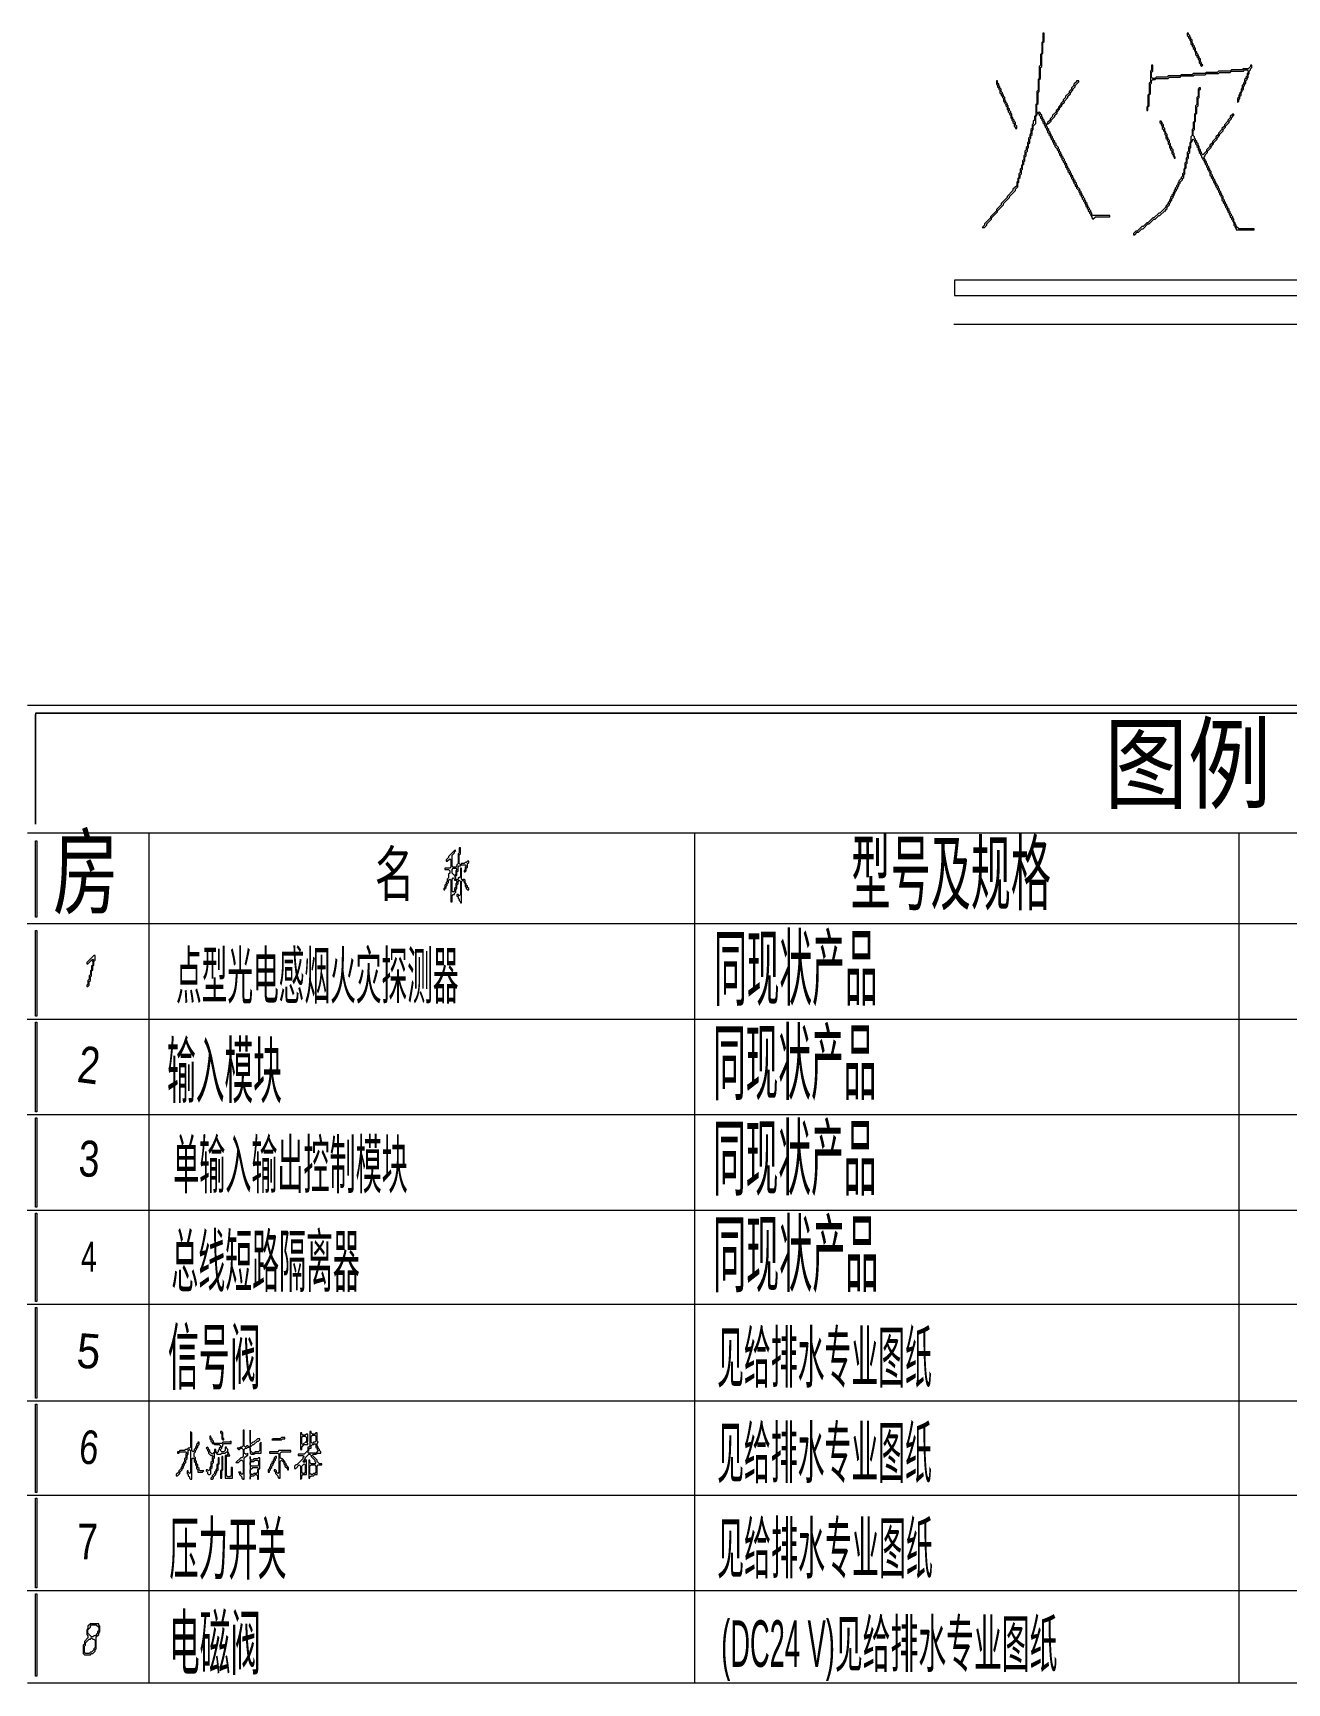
# Model space of a CAD drawing. Header units: millimetres. Extents: x 24 to 865, y 18 to 612.
# Drawn here: x 164.8 to 256.8, y 129.8 to 250.9 of the extents above; entities that cross this region are included whole.
import ezdxf

# ---------------------------------------------------------------- set-up
doc = ezdxf.new("R2010")
doc.units = ezdxf.units.MM
for name, color, linetype, lineweight in [('OCR_TEXT', 6, 'CONTINUOUS', 0), ('TRACE_STRAIGHT', 5, 'CONTINUOUS', 0), ('TRACE_TEXT_SYMBOL', 6, 'CONTINUOUS', 0)]:
    doc.layers.add(name, color=color, linetype=linetype, lineweight=lineweight)
doc.styles.add('wqy-unicode', font='wqy-unicode')

msp = doc.modelspace()

# ---------------------------------------------------------------- linework, layer by layer
at = {"layer": 'TRACE_STRAIGHT', "color": 5}
for p, q in [((232.38, 229.55), (366.01, 229.55)), ((164.42, 201.57), (336.21, 201.57)), ((164.42, 192.21), (336.21, 192.21)), ((173.32, 192.21), (173.32, 129.82)), ((213.34, 192.21), (213.34, 129.82)), ((253.28, 192.21), (253.28, 129.82)), ((164.38, 185.55), (336.21, 185.55)), ((164.38, 178.54), (336.21, 178.54)), ((164.38, 171.53), (336.21, 171.53)), ((164.38, 164.53), (336.21, 164.53)), ((164.38, 157.61), (336.21, 157.61)), ((164.38, 150.53), (336.21, 150.53)), ((164.38, 143.61), (336.21, 143.61)), ((164.38, 136.6), (336.21, 136.6)), ((164.42, 129.82), (336.21, 129.82))]:
    msp.add_line(p, q, dxfattribs=at)
at = {"layer": 'TRACE_TEXT_SYMBOL', "color": 6}
for points in [[(238.91, 250.91), (238.91, 250.3), (238.83, 250.21), (238.83, 249.42), (238.74, 249.34), (238.74, 248.55), (238.65, 248.46), (238.65, 247.58), (238.56, 247.5), (238.56, 246.71), (238.48, 246.62), (238.48, 245.74), (238.39, 245.66), (238.39, 244.87), (238.3, 244.78), (238.3, 244.52), (238.21, 244.43), (238.21, 244.26), (238.13, 244.17), (238.13, 243.91), (238.04, 243.82), (238.04, 243.56), (237.95, 243.47), (237.95, 243.29), (237.86, 243.2), (237.86, 242.94), (237.78, 242.85), (237.78, 242.59), (237.69, 242.5), (237.69, 242.33), (237.6, 242.24), (237.6, 241.98), (237.51, 241.89), (237.51, 241.63), (237.42, 241.54), (237.42, 241.28), (237.34, 241.19), (237.34, 241.02), (237.25, 240.93), (237.25, 240.67), (237.16, 240.58), (237.16, 240.31), (237.07, 240.23), (237.07, 240.05), (236.99, 239.96), (236.99, 239.7), (236.72, 239.44), (236.72, 239.35), (236.29, 238.91), (236.29, 238.83), (235.85, 238.39), (235.85, 238.3), (235.5, 237.95), (235.5, 237.86), (235.06, 237.42), (235.06, 237.34), (234.62, 236.9), (234.62, 236.81), (234.45, 236.64), (234.62, 236.64), (234.8, 236.81), (234.8, 236.9), (235.15, 237.25), (235.15, 237.34)], [(239.44, 244.52), (239.26, 244.34), (239.26, 244.26), (239.18, 244.17), (239.09, 244.26), (239.09, 244.34), (239, 244.43), (239, 244.52), (238.91, 244.61), (238.91, 244.69), (238.83, 244.78), (238.83, 244.87), (238.74, 244.96), (238.74, 245.04), (238.65, 245.13), (238.56, 245.04), (238.48, 245.13), (238.48, 245.66), (238.56, 245.74), (238.56, 246.53), (238.65, 246.62), (238.65, 247.5), (238.74, 247.58), (238.74, 248.37), (238.83, 248.46), (238.83, 249.34), (238.91, 249.42), (238.91, 250.21), (239, 250.3), (239, 250.91), (238.91, 250.91)], [(246.88, 248.55), (246.88, 248.2), (246.8, 248.11), (246.8, 247.32), (246.71, 247.23), (246.71, 246.45), (246.62, 246.36), (246.62, 245.57), (246.53, 245.48), (246.53, 245.22), (246.62, 245.22), (246.62, 245.48), (246.71, 245.57), (246.71, 246.36), (246.8, 246.45), (246.8, 247.15), (246.88, 247.23), (246.88, 247.41), (246.97, 247.5), (247.15, 247.5), (247.23, 247.58), (248.11, 247.58), (248.2, 247.67), (248.99, 247.67), (249.07, 247.76), (249.95, 247.76), (250.04, 247.85), (250.82, 247.85), (250.91, 247.93), (251.79, 247.93), (251.88, 248.02), (252.66, 248.02), (252.75, 248.11), (253.63, 248.11), (253.71, 248.2), (253.89, 248.2), (253.98, 248.11), (253.98, 248.02), (253.89, 247.93), (253.89, 247.76), (253.8, 247.67), (253.8, 247.58), (253.71, 247.5), (253.71, 247.32), (253.63, 247.23), (253.63, 247.15), (253.54, 247.06), (253.54, 246.88), (253.45, 246.8), (253.45, 246.62), (253.36, 246.53), (253.36, 246.45), (253.28, 246.36), (253.28, 246.18), (253.19, 246.1), (253.19, 245.83), (253.28, 245.92), (253.28, 246.01), (253.36, 246.1), (253.36, 246.27), (253.45, 246.36), (253.45, 246.53), (253.54, 246.62), (253.54, 246.71)], [(253.54, 246.71), (253.63, 246.8), (253.63, 246.97), (253.71, 247.06), (253.71, 247.15), (253.8, 247.23), (253.8, 247.41), (253.89, 247.5), (253.89, 247.58), (253.98, 247.67), (253.98, 247.85), (254.06, 247.93), (254.06, 248.11), (254.15, 248.2), (254.15, 248.28), (254.24, 248.37), (254.24, 248.55), (254.15, 248.55), (254.15, 248.46), (253.98, 248.28), (253.63, 248.28), (253.54, 248.2), (252.75, 248.2), (252.66, 248.11), (251.79, 248.11), (251.7, 248.02), (250.91, 248.02), (250.82, 247.93), (249.95, 247.93), (249.86, 247.85), (249.07, 247.85), (248.99, 247.76), (248.11, 247.76), (248.02, 247.67), (247.23, 247.67), (247.15, 247.58), (246.97, 247.58), (246.88, 247.67), (246.88, 248.02), (246.97, 248.11), (246.97, 248.55), (246.88, 248.55)], [(235.5, 247.41), (235.5, 247.15), (235.59, 247.06), (235.59, 246.97), (235.67, 246.88), (235.67, 246.8), (235.76, 246.71), (235.76, 246.53), (235.85, 246.45), (235.85, 246.36), (235.94, 246.27), (235.94, 246.18), (236.02, 246.1), (236.02, 245.92), (236.11, 245.83), (236.11, 245.74), (236.2, 245.66), (236.2, 245.57), (236.29, 245.48), (236.29, 245.31), (236.37, 245.22), (236.37, 245.13), (236.46, 245.04), (236.46, 244.96), (236.55, 244.87), (236.55, 244.69), (236.64, 244.61), (236.64, 244.52), (236.72, 244.43), (236.72, 244.34), (236.81, 244.26), (236.81, 244.08), (236.9, 243.99), (236.9, 243.91), (236.99, 243.91), (236.99, 244.08), (236.9, 244.17), (236.9, 244.34), (236.81, 244.43), (236.81, 244.52), (236.72, 244.61), (236.72, 244.69), (236.64, 244.78), (236.64, 244.96), (236.55, 245.04), (236.55, 245.13), (236.46, 245.22), (236.46, 245.31), (236.37, 245.39), (236.37, 245.57), (236.29, 245.66), (236.29, 245.74), (236.2, 245.83), (236.2, 245.92), (236.11, 246.01), (236.11, 246.18), (236.02, 246.27), (236.02, 246.36), (235.94, 246.45), (235.94, 246.53), (235.85, 246.62), (235.85, 246.8), (235.76, 246.88), (235.76, 246.97)], [(235.76, 246.97), (235.67, 247.06), (235.67, 247.15), (235.59, 247.23), (235.59, 247.41), (235.5, 247.41)], [(239.88, 242.68), (239.88, 242.77), (239.79, 242.85), (239.79, 242.94), (239.7, 243.03), (239.7, 243.12), (239.61, 243.2), (239.61, 243.29), (239.53, 243.38), (239.53, 243.47), (239.44, 243.56), (239.44, 243.64), (239.35, 243.73), (239.35, 243.82), (239.26, 243.91), (239.26, 243.99), (239.18, 244.08), (239.18, 244.17), (239.26, 244.26), (239.35, 244.26), (239.53, 244.43), (239.53, 244.52), (239.79, 244.78), (239.79, 244.87), (239.96, 245.04), (239.96, 245.13), (240.14, 245.31), (240.14, 245.39), (240.31, 245.57), (240.31, 245.66), (240.49, 245.83), (240.49, 245.92), (240.75, 246.18), (240.75, 246.27), (240.93, 246.45), (240.93, 246.53), (241.1, 246.71), (241.1, 246.8), (241.28, 246.97), (241.28, 247.06), (241.54, 247.32), (241.54, 247.41), (241.37, 247.41), (241.37, 247.32), (241.19, 247.15), (241.19, 247.06), (241.02, 246.88), (241.02, 246.8), (240.84, 246.62), (240.84, 246.53), (240.58, 246.27), (240.58, 246.18), (240.4, 246.01), (240.4, 245.92), (240.23, 245.74), (240.23, 245.66), (240.05, 245.48), (240.05, 245.39), (239.88, 245.22), (239.88, 245.13), (239.61, 244.87), (239.61, 244.78), (239.44, 244.61), (239.44, 244.52)], [(250.39, 246.88), (250.3, 246.8), (250.3, 246.27), (250.21, 246.18), (250.21, 245.66), (250.12, 245.57), (250.12, 245.04), (250.04, 244.96), (250.04, 244.43), (249.95, 244.34), (249.95, 243.91), (249.86, 243.82), (249.86, 243.38), (249.77, 243.29), (249.77, 242.94), (249.69, 242.85), (249.69, 242.59), (249.6, 242.5), (249.6, 242.24), (249.51, 242.15), (249.51, 241.8), (249.42, 241.72), (249.42, 241.45), (249.34, 241.37), (249.34, 241.02), (249.25, 240.93), (249.25, 240.67), (249.16, 240.58), (249.16, 240.4), (249.07, 240.31), (249.07, 240.23), (248.9, 240.05), (248.9, 239.96), (248.81, 239.88), (248.81, 239.79), (248.72, 239.7), (248.72, 239.61), (248.63, 239.53), (248.63, 239.44), (248.55, 239.35), (248.55, 239.26), (248.46, 239.18), (248.46, 239.09), (248.37, 239), (248.37, 238.91), (248.28, 238.83), (248.28, 238.74), (248.2, 238.65), (248.2, 238.56), (248.11, 238.48), (248.11, 238.39), (247.93, 238.21), (247.93, 238.13), (247.5, 237.69), (247.41, 237.69), (247.06, 237.34), (246.97, 237.34), (246.62, 236.99), (246.53, 236.99), (246.27, 236.72), (246.18, 236.72), (245.83, 236.37), (245.74, 236.37), (245.57, 236.2)], [(250.3, 245.57), (250.3, 246.1), (250.39, 246.18), (250.39, 246.71), (250.47, 246.8), (250.47, 246.88), (250.39, 246.88)], [(235.15, 237.34), (235.59, 237.78), (235.59, 237.86), (236.02, 238.3), (236.02, 238.39), (236.46, 238.83), (236.46, 238.91), (236.9, 239.35), (236.9, 239.44), (237.07, 239.61), (237.07, 239.88), (237.16, 239.96), (237.16, 240.23), (237.25, 240.31), (237.25, 240.49), (237.34, 240.58), (237.34, 240.84), (237.42, 240.93), (237.42, 241.19), (237.51, 241.28), (237.51, 241.45), (237.6, 241.54), (237.6, 241.8), (237.69, 241.89), (237.69, 242.15), (237.78, 242.24), (237.78, 242.42), (237.86, 242.5), (237.86, 242.77), (237.95, 242.85), (237.95, 243.12), (238.04, 243.2), (238.04, 243.38), (238.13, 243.47), (238.13, 243.73), (238.21, 243.82), (238.21, 244.08), (238.39, 244.26), (238.39, 244.78), (238.48, 244.87), (238.48, 244.96), (238.56, 245.04), (238.65, 244.96), (238.65, 244.87), (238.74, 244.78), (238.74, 244.69), (238.83, 244.61), (238.83, 244.52), (238.91, 244.43), (238.91, 244.34), (239, 244.26), (239, 244.17), (239.09, 244.08), (239.09, 243.99), (239.18, 243.91), (239.18, 243.82), (239.26, 243.73), (239.26, 243.64), (239.35, 243.56), (239.35, 243.47), (239.44, 243.38), (239.44, 243.29), (239.53, 243.2), (239.53, 243.12)], [(250.82, 241.98), (251, 242.15), (251, 242.24), (251.26, 242.5), (251.26, 242.59), (251.44, 242.77), (251.44, 242.85), (251.7, 243.12), (251.7, 243.2), (251.88, 243.38), (251.88, 243.47), (252.14, 243.73), (252.14, 243.82), (252.31, 243.99), (252.31, 244.08), (252.58, 244.34), (252.58, 244.43), (252.75, 244.61), (252.75, 244.69), (252.93, 244.87), (252.93, 244.96), (252.84, 244.96), (252.66, 244.78), (252.66, 244.69), (252.49, 244.52), (252.49, 244.43), (252.23, 244.17), (252.23, 244.08), (252.05, 243.91), (252.05, 243.82), (251.79, 243.56), (251.79, 243.47), (251.61, 243.29), (251.61, 243.2), (251.35, 242.94), (251.35, 242.85), (251.17, 242.68), (251.17, 242.59), (250.91, 242.33), (250.91, 242.24), (250.65, 241.98), (250.56, 242.07), (250.56, 242.15), (250.47, 242.24), (250.47, 242.33), (250.39, 242.42), (250.39, 242.59), (250.3, 242.68), (250.3, 242.77), (250.21, 242.85), (250.21, 242.94), (250.12, 243.03), (250.12, 243.12), (250.04, 243.2), (250.04, 243.29), (249.95, 243.38), (249.95, 243.73), (250.04, 243.82), (250.04, 244.34), (250.12, 244.43), (250.12, 244.96), (250.21, 245.04), (250.21, 245.48), (250.3, 245.57)], [(239.53, 243.12), (239.61, 243.03), (239.61, 242.94), (239.7, 242.85), (239.7, 242.77), (239.79, 242.68), (239.79, 242.59), (239.96, 242.42), (239.96, 242.33), (240.05, 242.24), (240.05, 242.15), (240.14, 242.07), (240.14, 241.98), (240.23, 241.89), (240.23, 241.8), (240.31, 241.72), (240.31, 241.63), (240.4, 241.54), (240.4, 241.45), (240.49, 241.37), (240.49, 241.28), (240.58, 241.19), (240.58, 241.1), (240.67, 241.02), (240.67, 240.93), (240.75, 240.84), (240.75, 240.75), (240.84, 240.67), (240.84, 240.58), (240.93, 240.49), (240.93, 240.4), (241.02, 240.31), (241.02, 240.23), (241.1, 240.14), (241.1, 240.05), (241.19, 239.96), (241.19, 239.88), (241.28, 239.79), (241.28, 239.7), (241.37, 239.61), (241.37, 239.53), (241.54, 239.35), (241.54, 239.26), (241.63, 239.18), (241.63, 239.09), (241.72, 239), (241.72, 238.91), (241.8, 238.83), (241.8, 238.74), (241.89, 238.65), (241.89, 238.56), (241.98, 238.48), (241.98, 238.39), (242.07, 238.3), (242.07, 238.21), (242.15, 238.13), (242.15, 238.04), (242.24, 237.95), (242.24, 237.86), (242.33, 237.78), (242.33, 237.69), (242.42, 237.6), (242.42, 237.51), (242.5, 237.42)], [(242.5, 237.42), (242.5, 237.34), (242.59, 237.25), (242.77, 237.42), (243.82, 237.42), (243.82, 237.51), (242.59, 237.51), (242.5, 237.6), (242.5, 237.69), (242.42, 237.78), (242.42, 237.86), (242.33, 237.95), (242.33, 238.04), (242.24, 238.13), (242.24, 238.21), (242.15, 238.3), (242.15, 238.39), (242.07, 238.48), (242.07, 238.56), (241.98, 238.65), (241.98, 238.74), (241.89, 238.83), (241.89, 238.91), (241.8, 239), (241.8, 239.09), (241.72, 239.18), (241.72, 239.26), (241.63, 239.35), (241.63, 239.44), (241.45, 239.61), (241.45, 239.7), (241.37, 239.79), (241.37, 239.88), (241.28, 239.96), (241.28, 240.05), (241.19, 240.14), (241.19, 240.23), (241.1, 240.31), (241.1, 240.4), (241.02, 240.49), (241.02, 240.58), (240.93, 240.67), (240.93, 240.75), (240.84, 240.84), (240.84, 240.93), (240.75, 241.02), (240.75, 241.1), (240.67, 241.19), (240.67, 241.28), (240.58, 241.37), (240.58, 241.45), (240.49, 241.54), (240.49, 241.63), (240.4, 241.72), (240.4, 241.8), (240.31, 241.89), (240.31, 241.98), (240.23, 242.07), (240.23, 242.15), (240.14, 242.24), (240.14, 242.33), (240.05, 242.42), (240.05, 242.5), (239.88, 242.68)], [(245.57, 236.2), (245.57, 236.11), (245.66, 236.11), (245.83, 236.29), (245.92, 236.29), (246.18, 236.55), (246.27, 236.55), (246.62, 236.9), (246.71, 236.9), (247.06, 237.25), (247.15, 237.25), (247.41, 237.51), (247.5, 237.51), (247.85, 237.86), (247.93, 237.86), (247.93, 237.95), (248.02, 238.04), (248.02, 238.13), (248.2, 238.3), (248.2, 238.39), (248.28, 238.48), (248.28, 238.56), (248.37, 238.65), (248.37, 238.74), (248.46, 238.83), (248.46, 238.91), (248.55, 239), (248.55, 239.09), (248.63, 239.18), (248.63, 239.26), (248.72, 239.35), (248.72, 239.44), (248.81, 239.53), (248.81, 239.61), (248.9, 239.7), (248.9, 239.79), (248.99, 239.88), (248.99, 239.96), (249.16, 240.14), (249.16, 240.23), (249.25, 240.31), (249.25, 240.49), (249.34, 240.58), (249.34, 240.93), (249.42, 241.02), (249.42, 241.28), (249.51, 241.37), (249.51, 241.63), (249.6, 241.72), (249.6, 242.07), (249.69, 242.15), (249.69, 242.42), (249.77, 242.5), (249.77, 242.85), (249.86, 242.94), (249.86, 243.03), (249.95, 243.12), (250.04, 243.03), (250.04, 242.94), (250.12, 242.85), (250.12, 242.77), (250.21, 242.68), (250.21, 242.59), (250.3, 242.5)], [(250.3, 242.5), (250.3, 242.33), (250.39, 242.24), (250.39, 242.15), (250.47, 242.07), (250.47, 241.98), (250.56, 241.89), (250.56, 241.8), (250.65, 241.72), (250.65, 241.63), (250.74, 241.54), (250.74, 241.45), (250.82, 241.37), (250.82, 241.28), (250.91, 241.19), (250.91, 241.1), (251, 241.02), (251, 240.93), (251.09, 240.84), (251.09, 240.75), (251.17, 240.67), (251.17, 240.49), (251.26, 240.4), (251.26, 240.31), (251.35, 240.23), (251.35, 240.14), (251.44, 240.05), (251.44, 239.96), (251.52, 239.88), (251.52, 239.79), (251.61, 239.7), (251.61, 239.61), (251.7, 239.53), (251.7, 239.44), (251.79, 239.35), (251.79, 239.26), (251.88, 239.18), (251.88, 239.09), (251.96, 239), (251.96, 238.91), (252.05, 238.83), (252.05, 238.65), (252.14, 238.56), (252.14, 238.48), (252.23, 238.39), (252.23, 238.3), (252.31, 238.21), (252.31, 238.13), (252.4, 238.04), (252.4, 237.95), (252.49, 237.86), (252.49, 237.78), (252.58, 237.69), (252.58, 237.6), (252.66, 237.51), (252.66, 237.42), (252.75, 237.34), (252.75, 237.25), (252.84, 237.16), (252.84, 237.07), (252.93, 236.99), (252.93, 236.81), (253.01, 236.72), (253.01, 236.64)], [(253.01, 236.64), (253.1, 236.55), (253.1, 236.46), (254.41, 236.46), (254.41, 236.55), (253.28, 236.55), (253.1, 236.72), (253.1, 236.81), (253.01, 236.9), (253.01, 236.99), (252.93, 237.07), (252.93, 237.25), (252.84, 237.34), (252.84, 237.42), (252.75, 237.51), (252.75, 237.6), (252.66, 237.69), (252.66, 237.78), (252.58, 237.86), (252.58, 237.95), (252.49, 238.04), (252.49, 238.13), (252.4, 238.21), (252.4, 238.3), (252.31, 238.39), (252.31, 238.48), (252.23, 238.56), (252.23, 238.65), (252.14, 238.74), (252.14, 238.91), (252.05, 239), (252.05, 239.09), (251.96, 239.18), (251.96, 239.26), (251.88, 239.35), (251.88, 239.44), (251.79, 239.53), (251.79, 239.61), (251.7, 239.7), (251.7, 239.79), (251.61, 239.88), (251.61, 239.96), (251.52, 240.05), (251.52, 240.14), (251.44, 240.23), (251.44, 240.31), (251.35, 240.4), (251.35, 240.49), (251.26, 240.58), (251.26, 240.75), (251.17, 240.84), (251.17, 240.93), (251.09, 241.02), (251.09, 241.1), (251, 241.19), (251, 241.28), (250.91, 241.37), (250.91, 241.45), (250.82, 241.54), (250.82, 241.63), (250.74, 241.72), (250.74, 241.8), (250.82, 241.89), (250.82, 241.98)], [(196.09, 191.1), (196.09, 190.75), (196, 190.66), (196, 189.96), (195.91, 189.87), (195.91, 189.78), (195.83, 189.69), (195.65, 189.69), (195.56, 189.78), (195.56, 190.57), (195.74, 190.75), (195.74, 190.83), (195.83, 190.92), (195.74, 190.92), (195.3, 190.48), (195.3, 190.4), (195.12, 190.22), (195.12, 190.13), (195.21, 190.13), (195.39, 190.31), (195.47, 190.22), (195.47, 189.69), (195.39, 189.61), (195.04, 189.61), (195.04, 189.52), (195.3, 189.52), (195.39, 189.43), (195.39, 189.26), (195.3, 189.17), (195.3, 188.91), (195.21, 188.82), (195.21, 188.64), (195.12, 188.56), (195.12, 188.47), (195.04, 188.38), (195.04, 188.21), (194.95, 188.12), (194.95, 188.03), (195.04, 188.03), (195.04, 188.12), (195.12, 188.21), (195.12, 188.29), (195.21, 188.38), (195.21, 188.47), (195.3, 188.56), (195.3, 188.73), (195.39, 188.82), (195.47, 188.73), (195.47, 187.15), (195.56, 187.15), (195.56, 187.59), (195.65, 187.68), (195.74, 187.68), (195.74, 187.77), (195.83, 187.86), (195.83, 188.03), (195.91, 188.12), (195.91, 188.38), (196, 188.47), (196, 188.64), (196.09, 188.73), (196.18, 188.64), (196.18, 187.68), (196.09, 187.59)], [(196.09, 187.59), (196, 187.68), (195.91, 187.68), (195.91, 187.59), (196, 187.51), (196, 187.42), (196.09, 187.33), (196.09, 187.24), (196.18, 187.15), (196.18, 187.07), (196.26, 187.07), (196.26, 188.64), (196.35, 188.73), (196.44, 188.64), (196.44, 188.56), (196.53, 188.47), (196.53, 188.29), (196.61, 188.21), (196.61, 188.12), (196.7, 188.03), (196.79, 188.03), (196.79, 188.12), (196.7, 188.21), (196.7, 188.29), (196.61, 188.38), (196.61, 188.47), (196.53, 188.56), (196.53, 188.73), (196.44, 188.82), (196.35, 188.73), (196.26, 188.82), (196.26, 189.61), (196.18, 189.61), (196.18, 188.99), (196.09, 188.91), (196, 188.91), (196, 188.82), (195.91, 188.73), (195.83, 188.82), (195.83, 188.91), (195.74, 188.99), (195.83, 189.08), (195.91, 189.08), (195.91, 189.34), (196, 189.43), (196, 189.69), (196.09, 189.78), (196.18, 189.78), (196.26, 189.87), (196.53, 189.87), (196.61, 189.78), (196.53, 189.69), (196.53, 189.52), (196.44, 189.43), (196.44, 189.34), (196.53, 189.34), (196.61, 189.43), (196.61, 189.61), (196.7, 189.69), (196.7, 189.96), (196.79, 190.04), (196.79, 190.13), (196.7, 190.13), (196.61, 190.04)], [(196.61, 190.04), (196.53, 190.04), (196.44, 189.96), (196.26, 189.96), (196.18, 189.87), (196.09, 189.96), (196.09, 190.57), (196.18, 190.66), (196.18, 191.1), (196.09, 191.1)], [(176.38, 148.27), (176.38, 147.13), (176.3, 147.04), (176.21, 147.04), (176.12, 146.96), (176.03, 146.96), (175.94, 146.87), (175.59, 146.87), (175.51, 146.78), (175.42, 146.78), (175.42, 146.69), (175.51, 146.69), (175.59, 146.78), (176.03, 146.78), (176.12, 146.69), (176.03, 146.61), (176.03, 146.34), (175.94, 146.26), (175.94, 146.08), (175.86, 145.99), (175.86, 145.91), (175.77, 145.82), (175.77, 145.73), (175.68, 145.64), (175.68, 145.56), (175.51, 145.38), (175.51, 145.29), (175.33, 145.12), (175.33, 145.03), (175.42, 145.03), (175.59, 145.2), (175.59, 145.29), (175.77, 145.47), (175.77, 145.56), (175.86, 145.64), (175.86, 145.73), (175.94, 145.82), (175.94, 145.91), (176.03, 145.99), (176.03, 146.17), (176.12, 146.26), (176.12, 146.52), (176.21, 146.61), (176.21, 146.87), (176.3, 146.96), (176.38, 146.87), (176.38, 145.29), (176.3, 145.2), (176.21, 145.29), (176.21, 145.38), (176.12, 145.38), (176.12, 145.2), (176.21, 145.12), (176.21, 145.03), (176.3, 144.94), (176.3, 144.85), (176.38, 144.77), (176.47, 144.77), (176.47, 146.26), (176.56, 146.34), (176.65, 146.26), (176.65, 146.08), (176.73, 145.99), (176.73, 145.82)], [(176.73, 145.82), (176.82, 145.73), (176.82, 145.56), (176.91, 145.47), (176.91, 145.29), (177.26, 145.29), (177.35, 145.38), (177.08, 145.38), (177, 145.47), (177, 145.56), (176.91, 145.64), (176.91, 145.82), (176.82, 145.91), (176.82, 146.08), (176.73, 146.17), (176.73, 146.34), (176.65, 146.43), (176.65, 146.69), (176.73, 146.78), (176.73, 146.87), (176.82, 146.96), (176.82, 147.04), (176.91, 147.13), (176.91, 147.22), (177, 147.31), (177, 147.48), (176.91, 147.48), (176.91, 147.39), (176.82, 147.31), (176.82, 147.22), (176.73, 147.13), (176.73, 147.04), (176.65, 146.96), (176.65, 146.87), (176.56, 146.78), (176.47, 146.87), (176.47, 148.18), (176.38, 148.27)], [(177.78, 147.92), (177.78, 147.74), (177.87, 147.66), (177.87, 147.57), (177.96, 147.48), (177.96, 147.39), (178.05, 147.39), (178.13, 147.31), (178.48, 147.31), (178.57, 147.22), (178.57, 147.13), (178.48, 147.04), (178.48, 146.96), (178.4, 146.87), (178.4, 146.78), (178.31, 146.69), (178.22, 146.78), (178.22, 146.96), (178.13, 146.96), (178.13, 146.78), (177.96, 146.61), (177.78, 146.78), (177.78, 146.87), (177.7, 146.96), (177.7, 147.04), (177.61, 147.13), (177.52, 147.04), (177.61, 146.96), (177.61, 146.87), (177.7, 146.78), (177.7, 146.69), (177.87, 146.52), (177.96, 146.52), (178.05, 146.43), (177.96, 146.34), (177.96, 146.08), (177.87, 145.99), (177.87, 145.73), (177.78, 145.64), (177.78, 145.47), (177.7, 145.38), (177.61, 145.47), (177.52, 145.47), (177.52, 145.38), (177.61, 145.29), (177.61, 145.2), (177.7, 145.12), (177.78, 145.12), (177.87, 145.2), (177.87, 145.56), (177.96, 145.64), (177.96, 145.91), (178.05, 145.99), (178.05, 146.26), (178.13, 146.34), (178.13, 146.69), (178.22, 146.78), (178.31, 146.69), (178.31, 146.61), (178.57, 146.61), (178.66, 146.69), (178.92, 146.69), (179.01, 146.78), (179.1, 146.69)], [(179.1, 146.69), (179.1, 146.61), (179.01, 146.52), (178.92, 146.52), (178.92, 144.85), (179.45, 144.85), (179.45, 145.64), (179.36, 145.64), (179.36, 145.03), (179.27, 144.94), (179.1, 144.94), (179.01, 145.03), (179.01, 146.43), (179.1, 146.52), (179.19, 146.43), (179.27, 146.52), (179.19, 146.61), (179.19, 146.69), (179.1, 146.78), (179.1, 146.96), (179.01, 147.04), (179.01, 147.13), (178.92, 147.13), (178.92, 146.87), (178.83, 146.78), (178.66, 146.78), (178.57, 146.87), (178.57, 146.96), (178.66, 147.04), (178.66, 147.13), (178.75, 147.22), (178.75, 147.31), (178.83, 147.39), (179.36, 147.39), (179.36, 147.57), (179.27, 147.48), (178.75, 147.48), (178.66, 147.39), (178.13, 147.39), (178.05, 147.48), (178.05, 147.57), (177.96, 147.66), (177.96, 147.74), (177.87, 147.83), (177.87, 147.92), (177.78, 147.92)], [(180.24, 148.36), (180.24, 147.22), (180.15, 147.13), (180.06, 147.13), (179.97, 147.04), (179.8, 147.04), (179.89, 146.96), (179.97, 146.96), (180.06, 147.04), (180.15, 147.04), (180.24, 146.96), (180.24, 146.43), (180.15, 146.34), (180.06, 146.34), (179.71, 145.99), (179.89, 145.99), (180.06, 146.17), (180.15, 146.17), (180.24, 146.08), (180.24, 145.2), (180.15, 145.12), (180.06, 145.2), (180.06, 145.29), (179.89, 145.29), (179.97, 145.2), (179.97, 145.12), (180.15, 144.94), (180.15, 144.85), (180.24, 144.77), (180.32, 144.77), (180.32, 146.34), (180.5, 146.52), (180.59, 146.52), (180.59, 146.69), (180.5, 146.61), (180.41, 146.61), (180.32, 146.69), (180.32, 146.96), (180.41, 147.04), (180.5, 147.04), (180.59, 147.13), (180.67, 147.13), (180.76, 147.04), (180.76, 146.69), (180.85, 146.61), (181.02, 146.61), (181.11, 146.69), (181.55, 146.69), (181.55, 147.48), (181.46, 147.39), (181.46, 146.87), (181.37, 146.78), (181.11, 146.78), (181.02, 146.69), (180.94, 146.69), (180.76, 146.87), (180.76, 147.13), (180.94, 147.31), (181.02, 147.31), (181.29, 147.57), (181.37, 147.57), (181.46, 147.66), (181.46, 147.74), (181.29, 147.74)], [(181.29, 147.74), (181.02, 147.48), (180.94, 147.48), (180.85, 147.39), (180.76, 147.48), (180.76, 148.36), (180.76, 147.22), (180.67, 147.13), (180.59, 147.22), (180.5, 147.22), (180.41, 147.13), (180.32, 147.22), (180.32, 148.36), (180.24, 148.36)], [(185.14, 148.27), (185.14, 147.22), (185.05, 147.13), (184.97, 147.13), (184.97, 146.87), (184.7, 146.61), (184.26, 146.61), (184.26, 146.52), (184.62, 146.52), (184.7, 146.43), (184.62, 146.34), (184.62, 146.26), (184.18, 145.82), (184.09, 145.82), (184, 145.73), (184, 145.56), (184.09, 145.56), (184.35, 145.82), (184.44, 145.73), (184.44, 144.77), (184.53, 144.85), (184.53, 145.03), (184.62, 145.12), (184.88, 145.12), (184.88, 146.17), (184.79, 146.26), (184.79, 146.34), (185.05, 146.61), (185.14, 146.61), (185.23, 146.52), (185.23, 146.43), (185.49, 146.17), (185.49, 146.08), (185.58, 145.99), (185.49, 145.91), (185.23, 145.91), (185.14, 145.99), (185.14, 146.17), (185.05, 146.17), (185.05, 144.85), (185.14, 144.85), (185.14, 144.94), (185.23, 145.03), (185.4, 145.03), (185.49, 145.12), (185.67, 145.12), (185.67, 145.73), (185.75, 145.82), (186.02, 145.82), (186.02, 145.91), (185.84, 145.91), (185.67, 146.08), (185.67, 146.17), (185.32, 146.52), (185.4, 146.61), (185.58, 146.61), (185.67, 146.69), (185.93, 146.69), (185.93, 146.78), (185.84, 146.87), (185.84, 146.96), (185.75, 147.04), (185.75, 147.13), (185.67, 147.22)], [(185.67, 147.22), (185.67, 147.39), (185.75, 147.48), (185.67, 147.57), (185.67, 148.18), (185.58, 148.18), (185.49, 148.09), (185.32, 148.09), (185.23, 148.18), (185.23, 148.27), (185.14, 148.27)]]:
    msp.add_lwpolyline(points, dxfattribs=at)
for points in [[(249.51, 250.91), (249.51, 250.74), (249.6, 250.65), (249.6, 250.56), (249.69, 250.47), (249.69, 250.39), (249.77, 250.3), (249.77, 250.12), (249.86, 250.04), (249.86, 249.95), (249.95, 249.86), (249.95, 249.77), (250.04, 249.69), (250.04, 249.6), (250.12, 249.51), (250.12, 249.34), (250.21, 249.25), (250.21, 249.16), (250.3, 249.07), (250.3, 248.99), (250.39, 248.9), (250.39, 248.72), (250.47, 248.63), (250.47, 248.55), (250.56, 248.46), (250.65, 248.55), (250.56, 248.63), (250.56, 248.72), (250.47, 248.81), (250.47, 248.99), (250.39, 249.07), (250.39, 249.16), (250.3, 249.25), (250.3, 249.34), (250.21, 249.42), (250.21, 249.51), (250.12, 249.6), (250.12, 249.77), (250.04, 249.86), (250.04, 249.95), (249.95, 250.04), (249.95, 250.12), (249.86, 250.21), (249.86, 250.39), (249.77, 250.47), (249.77, 250.56), (249.69, 250.65), (249.69, 250.74), (249.6, 250.82), (249.6, 250.91)], [(247.5, 244.43), (247.5, 244.34), (247.58, 244.26), (247.58, 244.17), (247.67, 244.08), (247.67, 243.91), (247.76, 243.82), (247.76, 243.73), (247.85, 243.64), (247.85, 243.47), (247.93, 243.38), (247.93, 243.2), (248.02, 243.12), (248.02, 243.03), (248.11, 242.94), (248.11, 242.77), (248.2, 242.68), (248.2, 242.5), (248.28, 242.42), (248.28, 242.33), (248.37, 242.24), (248.37, 242.07), (248.46, 241.98), (248.46, 241.89), (248.55, 241.8), (248.55, 241.72), (248.63, 241.72), (248.63, 241.8), (248.55, 241.89), (248.55, 242.07), (248.46, 242.15), (248.46, 242.33), (248.37, 242.42), (248.37, 242.5), (248.28, 242.59), (248.28, 242.77), (248.2, 242.85), (248.2, 243.03), (248.11, 243.12), (248.11, 243.2), (248.02, 243.29), (248.02, 243.47), (247.93, 243.56), (247.93, 243.64), (247.85, 243.73), (247.85, 243.91), (247.76, 243.99), (247.76, 244.17), (247.67, 244.26), (247.67, 244.34), (247.58, 244.43)], [(232.43, 232.78), (232.43, 231.64), (366.08, 231.64), (366.08, 232.78)], [(165, 200.99), (165, 192.85), (165, 200.9), (165.09, 200.99), (335.6, 200.99)], [(165, 191.62), (165.09, 191.62), (165.09, 186.02), (165, 186.02)], [(195.56, 189.52), (195.65, 189.61), (195.83, 189.61), (195.91, 189.52), (195.83, 189.43), (195.83, 189.17), (195.74, 189.08), (195.56, 189.26)], [(195.56, 188.82), (195.65, 188.91), (195.74, 188.82), (195.74, 188.73), (195.83, 188.73), (195.91, 188.64), (195.91, 188.56), (195.83, 188.47), (195.83, 188.21), (195.74, 188.12), (195.74, 187.94), (195.65, 187.86), (195.56, 187.94)], [(165, 185.05), (165.09, 185.05), (165.09, 178.75), (165, 178.75)], [(169.29, 183.21), (168.76, 182.69), (168.76, 182.6), (168.85, 182.6), (169.11, 182.86), (169.2, 182.78), (169.2, 182.51), (169.11, 182.43), (169.11, 182.16), (169.03, 182.08), (169.03, 181.81), (168.94, 181.72), (168.94, 181.46), (168.85, 181.37), (168.85, 181.11), (168.76, 181.02), (168.76, 180.94), (168.85, 180.94), (168.94, 181.02), (168.94, 181.29), (169.03, 181.37), (169.03, 181.64), (169.11, 181.72), (169.11, 182.08), (169.2, 182.16), (169.2, 182.43), (169.29, 182.51), (169.29, 182.78), (169.38, 182.86), (169.38, 183.21)], [(169.11, 182.86), (169.2, 182.95), (169.29, 182.86), (169.2, 182.78)], [(165, 178.31), (165.09, 178.31), (165.09, 171.74), (165, 171.74)], [(165, 171.3), (165.09, 171.3), (165.09, 164.73), (165, 164.73)], [(165, 164.3), (165.09, 164.3), (165.09, 157.82), (165, 157.82)], [(165, 157.38), (165.09, 157.38), (165.09, 150.72), (165, 150.72)], [(165, 150.28), (165.09, 150.28), (165.09, 143.8), (165, 143.8)], [(178.57, 148.27), (178.57, 148.18), (178.66, 148.09), (178.66, 147.74), (178.75, 147.66), (178.83, 147.66), (178.83, 147.74), (178.75, 147.83), (178.75, 148.18), (178.66, 148.27)], [(183.04, 147.83), (182.95, 147.74), (182.43, 147.74), (182.34, 147.66), (183.04, 147.66), (183.13, 147.74), (183.3, 147.74), (183.3, 147.83)], [(184.44, 148.18), (184.44, 146.96), (184.53, 146.96), (184.53, 147.13), (184.7, 147.31), (184.97, 147.31), (184.97, 147.39), (184.88, 147.48), (184.97, 147.57), (184.97, 148.09), (184.88, 148.09), (184.79, 148.01), (184.62, 148.01), (184.53, 148.09), (184.53, 148.18)], [(184.53, 147.83), (184.62, 147.92), (184.79, 147.92), (184.88, 147.83), (184.88, 147.57), (184.62, 147.31), (184.53, 147.39)], [(185.23, 147.92), (185.32, 148.01), (185.49, 148.01), (185.58, 147.92), (185.58, 147.57), (185.49, 147.48), (185.4, 147.48), (185.32, 147.39), (185.23, 147.48)], [(182.86, 146.87), (182.78, 146.78), (182.16, 146.78), (182.16, 146.69), (182.78, 146.69), (182.86, 146.61), (182.86, 145.29), (182.78, 145.2), (182.69, 145.29), (182.69, 145.38), (182.6, 145.47), (182.51, 145.47), (182.51, 145.38), (182.6, 145.29), (182.6, 145.2), (182.78, 145.03), (182.78, 144.94), (182.86, 144.85), (182.95, 144.85), (182.95, 146.08), (183.04, 146.17), (183.21, 145.99), (183.21, 145.91), (183.3, 145.82), (183.3, 145.73), (183.48, 145.56), (183.48, 145.47), (183.56, 145.47), (183.56, 145.64), (183.39, 145.82), (183.39, 145.91), (183.3, 145.99), (183.3, 146.08), (183.13, 146.26), (183.04, 146.26), (182.95, 146.34), (182.95, 146.69), (183.04, 146.78), (183.74, 146.78), (183.74, 146.87)], [(185.4, 147.31), (185.49, 147.39), (185.58, 147.31), (185.58, 147.13), (185.67, 147.04), (185.67, 146.96), (185.75, 146.87), (185.58, 146.69), (185.05, 146.69), (184.97, 146.78), (185.05, 146.87), (185.05, 146.96), (185.14, 147.04), (185.23, 147.04), (185.23, 147.22), (185.32, 147.31)], [(178.4, 146.34), (178.4, 145.91), (178.31, 145.82), (178.31, 145.56), (178.22, 145.47), (178.22, 145.38), (178.13, 145.29), (178.13, 145.2), (177.96, 145.03), (177.96, 144.94), (177.87, 144.85), (177.87, 144.77), (177.96, 144.77), (178.05, 144.85), (178.05, 144.94), (178.22, 145.12), (178.22, 145.2), (178.31, 145.29), (178.31, 145.38), (178.4, 145.47), (178.4, 145.82), (178.48, 145.91), (178.48, 146.34)], [(178.66, 146.43), (178.66, 145.47), (178.57, 145.38), (178.57, 144.85), (178.66, 144.85), (178.66, 145.38), (178.75, 145.47), (178.75, 146.43)], [(180.76, 146.43), (180.76, 144.77), (180.76, 144.94), (180.85, 145.03), (181.02, 145.03), (181.11, 145.12), (181.2, 145.12), (181.29, 145.03), (181.29, 144.77), (181.37, 144.77), (181.37, 145.47), (181.46, 145.56), (181.46, 146.34), (181.37, 146.34), (181.29, 146.26), (181.02, 146.26), (180.94, 146.17), (180.85, 146.17), (180.76, 146.26)], [(181.02, 146.08), (181.11, 146.17), (181.29, 146.17), (181.37, 146.08), (181.37, 145.82), (181.29, 145.73), (180.85, 145.73), (180.76, 145.82), (180.76, 145.99), (180.85, 146.08)], [(180.94, 145.64), (181.29, 145.64), (181.37, 145.56), (181.29, 145.47), (181.29, 145.29), (181.2, 145.2), (181.02, 145.2), (180.94, 145.12), (180.85, 145.12), (180.76, 145.2), (180.76, 145.47)], [(182.6, 146.43), (182.51, 146.34), (182.51, 146.26), (182.43, 146.17), (182.43, 146.08), (182.34, 145.99), (182.34, 145.91), (182.25, 145.82), (182.25, 145.73), (182.16, 145.64), (182.16, 145.56), (182.08, 145.47), (182.08, 145.29), (182.16, 145.29), (182.16, 145.38), (182.25, 145.47), (182.25, 145.56), (182.34, 145.64), (182.34, 145.73), (182.43, 145.82), (182.43, 145.91), (182.51, 145.99), (182.51, 146.08), (182.6, 146.17), (182.6, 146.26), (182.69, 146.34), (182.69, 146.43)], [(184.7, 145.91), (184.79, 145.82), (184.79, 145.29), (184.7, 145.2), (184.62, 145.2), (184.53, 145.29), (184.53, 145.73)], [(184.62, 146.08), (184.7, 146.17), (184.79, 146.08), (184.7, 145.99)], [(184.7, 146.17), (184.79, 146.26), (184.88, 146.17), (184.79, 146.08)], [(185.14, 145.73), (185.23, 145.82), (185.49, 145.82), (185.58, 145.73), (185.58, 145.29), (185.49, 145.2), (185.4, 145.2), (185.32, 145.12), (185.23, 145.12), (185.14, 145.2)], [(165, 143.37), (165.09, 143.37), (165.09, 136.8), (165, 136.8)], [(165, 136.36), (165.09, 136.36), (165.09, 130.32), (165, 130.32)], [(169.03, 134.17), (168.85, 133.99), (168.85, 133.82), (168.76, 133.73), (168.76, 133.38), (168.85, 133.29), (168.85, 133.12), (168.59, 132.86), (168.59, 132.68), (168.5, 132.59), (168.5, 131.98), (168.59, 131.89), (169.03, 131.89), (169.11, 131.98), (169.2, 131.98), (169.38, 132.16), (169.38, 132.24), (169.46, 132.33), (169.46, 133.21), (169.64, 133.38), (169.64, 133.47), (169.73, 133.56), (169.73, 133.99), (169.64, 134.08), (169.64, 134.17)], [(169.03, 133.99), (169.11, 134.08), (169.46, 134.08), (169.64, 133.91), (169.64, 133.64), (169.55, 133.56), (169.55, 133.47), (169.38, 133.29), (169.29, 133.29), (169.2, 133.21), (169.11, 133.21), (168.85, 133.47), (168.85, 133.73), (169.03, 133.91)], [(169.03, 133.03), (169.11, 133.12), (169.2, 133.03), (169.29, 133.03), (169.38, 132.94), (169.38, 132.42), (169.29, 132.33), (169.29, 132.24), (169.11, 132.07), (169.03, 132.07), (168.94, 131.98), (168.68, 131.98), (168.59, 132.07), (168.59, 132.51), (168.68, 132.59), (168.68, 132.77), (168.94, 133.03)]]:
    msp.add_lwpolyline(points, close=True, dxfattribs=at)

# ---------------------------------------------------------------- texts
at = {"layer": 'OCR_TEXT', "color": 6, "style": 'wqy-unicode'}
for s, height, width, p in [('图例', 5.465, 0.82082, (243.43, 194.56)), ('房', 5.12, 0.691987, (166.28, 186.78)), ('型号及规格', 4.509, 0.477638, (224.81, 187.01)), ('名', 3.28, 0.643748, (189.9, 187.55)), ('同现状产品', 4.577, 0.384014, (214.79, 180.02)), ('点型光电感烟火灾探测器', 3.4156, 0.404442, (175.31, 180.05)), ('同现状产品', 4.577, 0.384014, (214.71, 173.1)), ('输入模块', 3.962, 0.389853, (174.65, 172.8)), ('同现状产品', 4.577, 0.384014, (214.71, 166.09)), ('单输入输出控制模块', 3.484, 0.402461, (175.1, 166.14)), ('同现状产品', 4.645, 0.383156, (214.71, 159.01)), ('总线短路隔离器', 3.757, 0.385309, (174.97, 158.92)), ('4', 2.19, 0.704506, (168.34, 160.01)), ('信号阀', 3.962, 0.420576, (174.71, 151.78)), ('见给排水专业图纸', 3.689, 0.391475, (215.01, 151.9)), ('见给排水专业图纸', 3.689, 0.391475, (215.01, 144.9)), ('压力开关', 3.757, 0.420107, (174.82, 137.82)), ('见给排水专业图纸', 3.689, 0.393339, (215.01, 137.89)), ('7', 2.6, 0.781293, (168.08, 138.9)), ('电磁阀', 3.894, 0.423007, (174.8, 130.84)), ('(DC24 V)见给排水专业图纸', 3.4156, 0.438194, (215.31, 131))]:
    msp.add_text(s, height=height, dxfattribs=dict(at, width=width)).set_placement(p)
for s, height, rotation, width, p in [('2', 2.69, -7.4314, 0.776546, (167.98, 173.94)), ('3', 2.64, -2.4896, 0.77909, (168.12, 167.01)), ('5', 2.54, -4.5739, 0.908403, (167.95, 152.98)), ('6', 2.47, -5.4403, 0.763366, (168.12, 145.96))]:
    msp.add_text(s, height=height, rotation=rotation, dxfattribs=dict(at, width=width)).set_placement(p)

doc.saveas('drawing.dxf')
